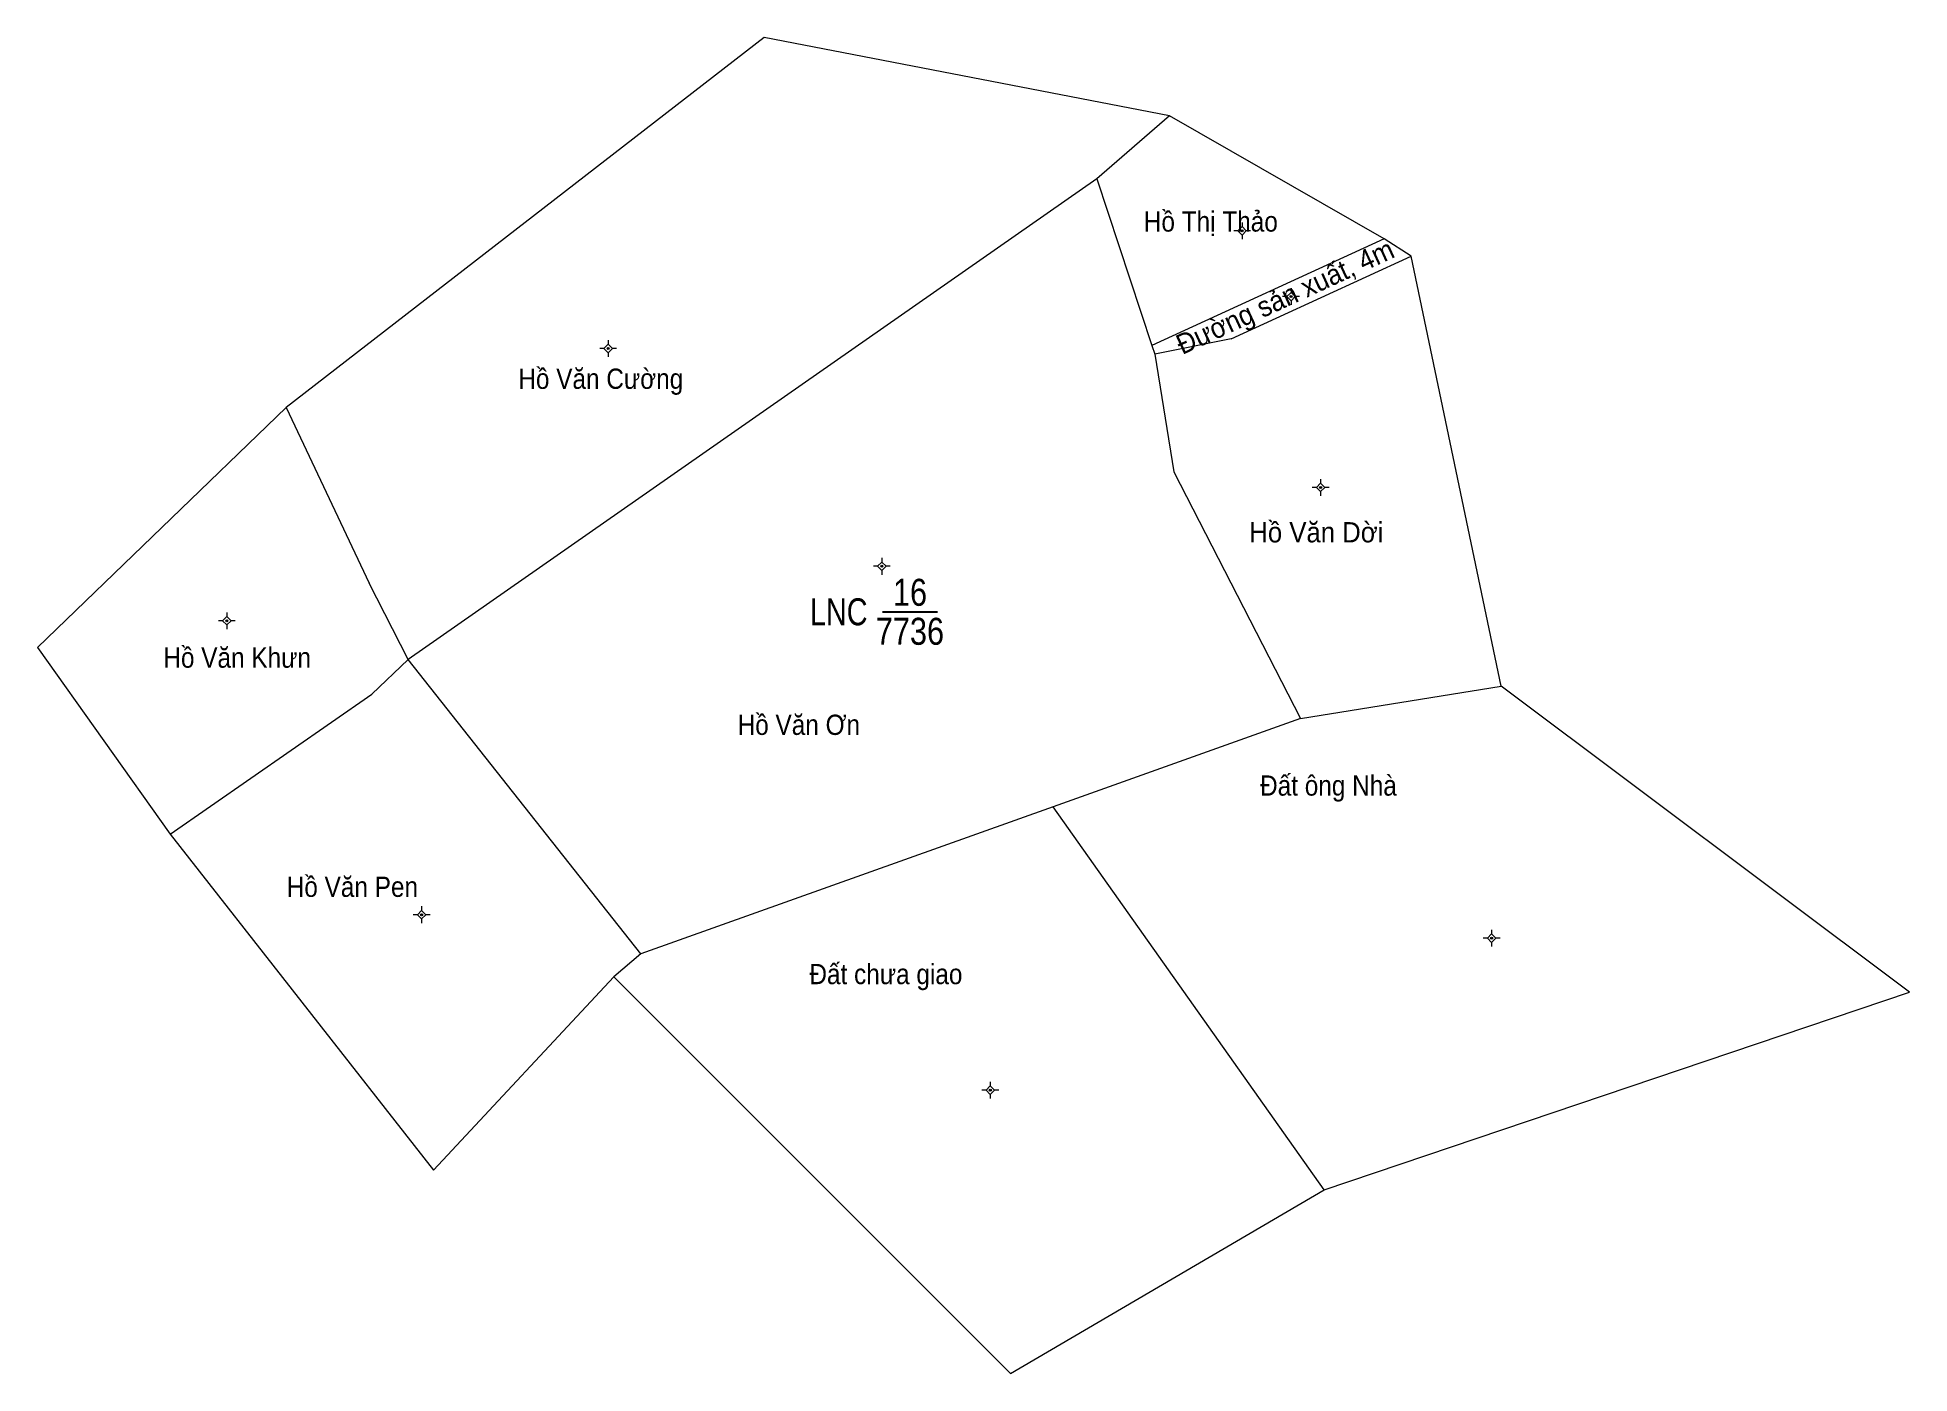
# Model space of a CAD drawing. Header units: metres. Extents: x 534529 to 534806, y 1849865 to 1850063.
import ezdxf
from ezdxf.enums import TextEntityAlignment as Align

# ---------------------------------------------------------------- set-up
doc = ezdxf.new("R2010")
doc.units = ezdxf.units.M
doc.header["$LTSCALE"] = 1.2
for name, color, linetype, lineweight in [('11', 7, 'Continuous', 13), ('6', 7, 'Continuous', 13), ('7', 7, 'Continuous', 25)]:
    doc.layers.add(name, color=color, linetype=linetype, lineweight=lineweight)
for name, color, linetype in [('2', 7, 'Continuous'), ('3', 7, 'Continuous'), ('4', 7, 'Continuous'), ('5', 7, 'Continuous'), ('63', 7, 'Continuous')]:
    doc.layers.add(name, color=color, linetype=linetype)

msp = doc.modelspace()

# ---------------------------------------------------------------- hatches: boundary and pattern name
at = {"layer": '11'}
for points in [[(534707.27, 1850034.11, 1), (534706.97, 1850034.11, 1)], [(534707.27, 1850034.11, 1), (534706.97, 1850034.11, 1)], [(534714.52, 1850024.36, 1), (534714.22, 1850024.36, 1)], [(534714.52, 1850024.36, 1), (534714.22, 1850024.36, 1)], [(534613.28, 1850016.67, 1), (534612.98, 1850016.67, 1)], [(534613.28, 1850016.67, 1), (534612.98, 1850016.67, 1)], [(534718.91, 1849996.06, 1), (534718.61, 1849996.06, 1)], [(534718.91, 1849996.06, 1), (534718.61, 1849996.06, 1)], [(534653.86, 1849984.38, 1), (534653.56, 1849984.38, 1)], [(534653.86, 1849984.38, 1), (534653.56, 1849984.38, 1)], [(534556.74, 1849976.3, 1), (534556.44, 1849976.3, 1)], [(534556.74, 1849976.3, 1), (534556.44, 1849976.3, 1)], [(534585.63, 1849932.72, 1), (534585.33, 1849932.72, 1)], [(534585.63, 1849932.72, 1), (534585.33, 1849932.72, 1)], [(534744.26, 1849929.25, 1), (534743.96, 1849929.25, 1)], [(534744.26, 1849929.25, 1), (534743.96, 1849929.25, 1)], [(534669.94, 1849906.71, 1), (534669.64, 1849906.71, 1)], [(534669.94, 1849906.71, 1), (534669.64, 1849906.71, 1)]]:
    msp.add_hatch(color=256, dxfattribs=at).paths.add_polyline_path(points)

# ---------------------------------------------------------------- linework, layer by layer
for p, q in [((534707.12, 1850035.36), (534707.12, 1850034.74)), ((534707.12, 1850035.36), (534707.12, 1850034.74)), ((534706.5, 1850034.11), (534705.87, 1850034.11)), ((534706.5, 1850034.11), (534705.87, 1850034.11)), ((534707.12, 1850033.48), (534707.12, 1850032.86)), ((534707.12, 1850033.48), (534707.12, 1850032.86)), ((534708.37, 1850034.11), (534707.74, 1850034.11)), ((534708.37, 1850034.11), (534707.74, 1850034.11)), ((534713.74, 1850024.36), (534713.12, 1850024.36)), ((534713.74, 1850024.36), (534713.12, 1850024.36)), ((534714.37, 1850025.61), (534714.37, 1850024.98)), ((534714.37, 1850025.61), (534714.37, 1850024.98)), ((534714.37, 1850023.74), (534714.37, 1850023.11)), ((534714.37, 1850023.74), (534714.37, 1850023.11)), ((534715.62, 1850024.36), (534715, 1850024.36)), ((534715.62, 1850024.36), (534715, 1850024.36)), ((534613.13, 1850017.92), (534613.13, 1850017.3)), ((534613.13, 1850017.92), (534613.13, 1850017.3)), ((534612.5, 1850016.67), (534611.88, 1850016.67)), ((534612.5, 1850016.67), (534611.88, 1850016.67)), ((534613.13, 1850016.04), (534613.13, 1850015.42)), ((534613.13, 1850016.04), (534613.13, 1850015.42)), ((534614.38, 1850016.67), (534613.76, 1850016.67)), ((534614.38, 1850016.67), (534613.76, 1850016.67)), ((534718.14, 1849996.06), (534717.51, 1849996.06)), ((534718.14, 1849996.06), (534717.51, 1849996.06)), ((534718.76, 1849997.31), (534718.76, 1849996.68)), ((534718.76, 1849997.31), (534718.76, 1849996.68)), ((534720.01, 1849996.06), (534719.38, 1849996.06)), ((534720.01, 1849996.06), (534719.38, 1849996.06)), ((534718.76, 1849995.44), (534718.76, 1849994.81)), ((534718.76, 1849995.44), (534718.76, 1849994.81)), ((534653.71, 1849985.63), (534653.71, 1849985)), ((534653.71, 1849985.63), (534653.71, 1849985)), ((534653.08, 1849984.38), (534652.46, 1849984.38)), ((534653.08, 1849984.38), (534652.46, 1849984.38)), ((534653.71, 1849983.76), (534653.71, 1849983.13)), ((534653.71, 1849983.76), (534653.71, 1849983.13)), ((534654.96, 1849984.38), (534654.34, 1849984.38)), ((534654.96, 1849984.38), (534654.34, 1849984.38)), ((534555.96, 1849976.3), (534555.34, 1849976.3)), ((534555.96, 1849976.3), (534555.34, 1849976.3)), ((534556.59, 1849977.55), (534556.59, 1849976.92)), ((534556.59, 1849977.55), (534556.59, 1849976.92)), ((534557.84, 1849976.3), (534557.22, 1849976.3)), ((534557.84, 1849976.3), (534557.22, 1849976.3)), ((534556.59, 1849975.68), (534556.59, 1849975.05)), ((534556.59, 1849975.68), (534556.59, 1849975.05)), ((534584.86, 1849932.72), (534584.23, 1849932.72)), ((534584.86, 1849932.72), (534584.23, 1849932.72)), ((534585.48, 1849933.97), (534585.48, 1849933.34)), ((534585.48, 1849933.97), (534585.48, 1849933.34)), ((534585.48, 1849932.1), (534585.48, 1849931.47)), ((534585.48, 1849932.1), (534585.48, 1849931.47)), ((534586.73, 1849932.72), (534586.1, 1849932.72)), ((534586.73, 1849932.72), (534586.1, 1849932.72)), ((534743.48, 1849929.25), (534742.86, 1849929.25)), ((534743.48, 1849929.25), (534742.86, 1849929.25)), ((534744.11, 1849930.5), (534744.11, 1849929.88)), ((534744.11, 1849930.5), (534744.11, 1849929.88)), ((534745.36, 1849929.25), (534744.74, 1849929.25)), ((534745.36, 1849929.25), (534744.74, 1849929.25)), ((534744.11, 1849928.62), (534744.11, 1849928)), ((534744.11, 1849928.62), (534744.11, 1849928)), ((534669.79, 1849907.96), (534669.79, 1849907.34)), ((534669.79, 1849907.96), (534669.79, 1849907.34)), ((534669.16, 1849906.71), (534668.54, 1849906.71)), ((534669.16, 1849906.71), (534668.54, 1849906.71)), ((534669.79, 1849906.08), (534669.79, 1849905.46)), ((534669.79, 1849906.08), (534669.79, 1849905.46)), ((534671.04, 1849906.71), (534670.42, 1849906.71)), ((534671.04, 1849906.71), (534670.42, 1849906.71))]:
    msp.add_line(p, q, dxfattribs=at)
for points in [[(534707.12, 1850034.74), (534706.5, 1850034.11), (534707.12, 1850033.48), (534707.74, 1850034.11)], [(534707.12, 1850034.74), (534706.5, 1850034.11), (534707.12, 1850033.48), (534707.74, 1850034.11)], [(534714.37, 1850024.98), (534713.74, 1850024.36), (534714.37, 1850023.74), (534715, 1850024.36)], [(534714.37, 1850024.98), (534713.74, 1850024.36), (534714.37, 1850023.74), (534715, 1850024.36)], [(534613.13, 1850017.3), (534612.5, 1850016.67), (534613.13, 1850016.04), (534613.76, 1850016.67)], [(534613.13, 1850017.3), (534612.5, 1850016.67), (534613.13, 1850016.04), (534613.76, 1850016.67)], [(534718.76, 1849996.68), (534718.14, 1849996.06), (534718.76, 1849995.44), (534719.38, 1849996.06)], [(534718.76, 1849996.68), (534718.14, 1849996.06), (534718.76, 1849995.44), (534719.38, 1849996.06)], [(534653.71, 1849985), (534653.08, 1849984.38), (534653.71, 1849983.76), (534654.34, 1849984.38)], [(534653.71, 1849985), (534653.08, 1849984.38), (534653.71, 1849983.76), (534654.34, 1849984.38)], [(534556.59, 1849976.92), (534555.96, 1849976.3), (534556.59, 1849975.68), (534557.22, 1849976.3)], [(534556.59, 1849976.92), (534555.96, 1849976.3), (534556.59, 1849975.68), (534557.22, 1849976.3)], [(534585.48, 1849933.34), (534584.86, 1849932.72), (534585.48, 1849932.1), (534586.1, 1849932.72)], [(534585.48, 1849933.34), (534584.86, 1849932.72), (534585.48, 1849932.1), (534586.1, 1849932.72)], [(534744.11, 1849929.88), (534743.48, 1849929.25), (534744.11, 1849928.62), (534744.74, 1849929.25)], [(534744.11, 1849929.88), (534743.48, 1849929.25), (534744.11, 1849928.62), (534744.74, 1849929.25)], [(534669.79, 1849907.34), (534669.16, 1849906.71), (534669.79, 1849906.08), (534670.42, 1849906.71)], [(534669.79, 1849907.34), (534669.16, 1849906.71), (534669.79, 1849906.08), (534670.42, 1849906.71)]]:
    msp.add_lwpolyline(points, close=True, dxfattribs=at)
for centre in [(534707.12, 1850034.11), (534707.12, 1850034.11), (534714.37, 1850024.36), (534714.37, 1850024.36), (534613.13, 1850016.67), (534613.13, 1850016.67), (534718.76, 1849996.06), (534718.76, 1849996.06), (534653.71, 1849984.38), (534653.71, 1849984.38), (534556.59, 1849976.3), (534556.59, 1849976.3), (534585.48, 1849932.72), (534585.48, 1849932.72), (534744.11, 1849929.25), (534744.11, 1849929.25), (534669.79, 1849906.71), (534669.79, 1849906.71)]:
    msp.add_circle(centre, 0.15, dxfattribs=at)
at = {"layer": '6'}
for p, q in [((534696.35, 1850051.14), (534685.6, 1850041.83)), ((534685.6, 1850041.83), (534583.47, 1849970.58)), ((534728.19, 1850032.93), (534693.74, 1850017.09)), ((534705.51, 1850018.08), (534732.18, 1850030.34)), ((534705.51, 1850018.08), (534694.16, 1850015.8)), ((534565.41, 1850007.92), (534577.7, 1849981.88)), ((534583.47, 1849970.58), (534577.7, 1849981.88)), ((534583.47, 1849970.58), (534578.1, 1849965.41)), ((534617.96, 1849926.94), (534583.47, 1849970.58)), ((534548.22, 1849944.69), (534578.1, 1849965.41)), ((534715.79, 1849961.79), (534745.53, 1849966.59)), ((534719.3, 1849891.92), (534679.09, 1849948.72)), ((534617.96, 1849926.94), (534613.96, 1849923.51))]:
    msp.add_line(p, q, dxfattribs=at)
for points in [[(534696.35, 1850051.14), (534636.27, 1850062.77), (534565.41, 1850007.92)], [(534745.53, 1849966.59), (534732.18, 1850030.34), (534728.19, 1850032.93), (534696.35, 1850051.14)], [(534685.6, 1850041.83), (534693.74, 1850017.09), (534694.16, 1850015.8)], [(534694.16, 1850015.8), (534696.98, 1849998.38), (534715.79, 1849961.79), (534679.09, 1849948.72), (534617.96, 1849926.94)], [(534565.41, 1850007.92), (534528.52, 1849972.33), (534548.22, 1849944.69)], [(534719.3, 1849891.92), (534806.07, 1849921.23), (534745.53, 1849966.59)], [(534548.22, 1849944.69), (534587.22, 1849894.87), (534613.96, 1849923.51)], [(534613.96, 1849923.51), (534672.76, 1849864.71), (534719.3, 1849891.92)]]:
    msp.add_lwpolyline(points, dxfattribs=at)
at = {"layer": '7'}
msp.add_line((534653.8, 1849977.63), (534661.94, 1849977.63), dxfattribs=at)

# ---------------------------------------------------------------- texts
at = {"layer": '2'}
for s, width, p in [('Hồ Thị Thảo', 0.9, (534702.48, 1850033.99)), ('Hồ Văn Cường', 0.9, (534612.04, 1850010.68)), ('Hồ Văn Dời', 0.95, (534718.12, 1849987.92)), ('Hồ Văn Khưn', 0.9, (534558.13, 1849969.34)), ('Hồ Văn Ơn', 0.9, (534641.4, 1849959.38)), ('Đất ông Nhà', 0.9, (534719.92, 1849950.38)), ('Hồ Văn Pen', 0.9, (534575.21, 1849935.37)), ('Đất chưa giao', 0.9, (534654.31, 1849922.43))]:
    msp.add_text(s, height=3, dxfattribs=dict(at, width=width)).set_placement(p, align=Align.CENTER)
at = {"layer": '3', "width": 0.8}
msp.add_text('LNC ', height=4, dxfattribs=at).set_placement((534652.78, 1849975.63), align=Align.RIGHT)
at = {"layer": '4', "width": 0.85}
msp.add_text('16', height=4, dxfattribs=at).set_placement((534657.88, 1849978.52), align=Align.CENTER)
at = {"layer": '5', "width": 0.85}
msp.add_text('7736', height=4, dxfattribs=at).set_placement((534657.87, 1849972.74), align=Align.CENTER)
at = {"layer": '6', "width": 0.95}
msp.add_text('Đường sản xuất, 4m', height=3, rotation=24.691, dxfattribs=at).set_placement((534714.11, 1850022.98), align=Align.CENTER)
msp.add_text('Đường sản xuất, 4m', height=3, rotation=24.691, dxfattribs=at).set_placement((534714.11, 1850022.98), align=Align.CENTER)
at = {"layer": '63'}
msp.add_text('D', height=0.01, dxfattribs=at).set_placement((534694.65, 1850013.08), align=Align.CENTER)

doc.saveas('drawing.dxf')
